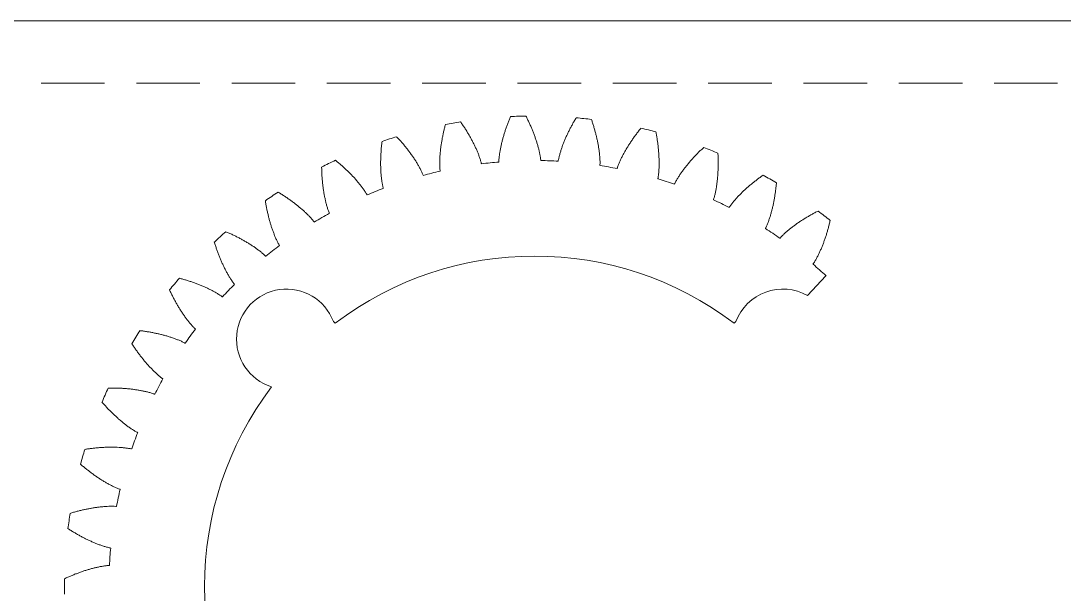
# Model space of a CAD drawing. Header units: millimetres. Extents: x 25 to 635, y 25 to 330.
# Drawn here: x 477.5 to 581.8, y 272.9 to 330.2 of the extents above; entities that cross this region are included whole.
import ezdxf

# ---------------------------------------------------------------- set-up
doc = ezdxf.new("R2010")
doc.units = ezdxf.units.MM
doc.header["$MEASUREMENT"] = 0
doc.linetypes.add('HIDDEN', pattern=[0.375, 0.25, -0.125])
for name, color, linetype, lineweight in [('Bounding Box', 7, 'Continuous', 0), ('Safe Area', 7, 'HIDDEN', 0), ('Single Set', 7, 'Continuous', 0)]:
    doc.layers.add(name, color=color, linetype=linetype, lineweight=lineweight)

msp = doc.modelspace()

# ---------------------------------------------------------------- linework, layer by layer
at = {"layer": 'Bounding Box'}
msp.add_lwpolyline([(25.4, 25.4), (635, 25.4), (635, 330.2), (25.4, 330.2)], close=True, dxfattribs=at)
at = {"layer": 'Safe Area', "ltscale": 25.4}
msp.add_lwpolyline([(628.77, 31.88), (628.77, 323.98), (31.88, 323.98), (31.88, 31.88)], close=True, dxfattribs=at)
at = {"layer": 'Single Set', "color": 1}
for p, q in [((556.13, 302.75), (557.99, 304.73)), ((508.76, 300.18), (508.94, 300)), ((548.81, 300), (548.99, 300.18)), ((502.58, 293.63), (502.57, 293.64))]:
    msp.add_line(p, q, dxfattribs=at)
for centre, radius, start, end in [((528.88, 273.7), 47, 99.0628, 100.9372), ((528.88, 273.7), 47, 91.0628, 92.9372), ((528.88, 273.7), 47, 83.0628, 84.9372), ((528.88, 273.7), 47, 75.0628, 76.9372), ((528.88, 273.7), 47, 107.0628, 108.9372), ((528.88, 273.7), 47, 67.0628, 68.9372), ((528.88, 273.7), 47, 115.0628, 116.9372), ((528.88, 273.7), 42.55, 94.8263, 97.1737), ((528.88, 273.7), 42.55, 86.8263, 89.1737), ((528.88, 273.7), 42.55, 102.8263, 105.1737), ((528.88, 273.7), 42.55, 78.8263, 81.1737), ((528.88, 273.7), 42.55, 70.8263, 73.1737), ((528.88, 273.7), 47, 59.0628, 60.9372), ((528.88, 273.7), 47, 123.0628, 124.9372), ((528.88, 273.7), 42.55, 110.8263, 113.1737), ((528.88, 273.7), 42.55, 62.8263, 65.1737), ((528.88, 273.7), 42.55, 118.8263, 121.1737), ((528.88, 273.7), 47, 51.0628, 52.9372), ((528.88, 273.7), 47, 131.0628, 132.9372), ((528.88, 273.7), 42.55, 54.8263, 57.1737), ((528.88, 273.7), 42.55, 126.8263, 129.1737), ((528.88, 273.7), 33, 52.8375, 127.1625), ((528.88, 273.7), 42.55, 46.8263, 49.1737), ((528.88, 273.7), 47, 139.0628, 140.9372), ((528.88, 273.7), 42.55, 134.8263, 137.1737), ((504.08, 298.41), 5, 20.7495, 252.3469), ((553.67, 298.41), 5, 60.4081, 159.2505), ((528.88, 273.7), 47, 147.0628, 148.9372), ((528.88, 273.7), 42.55, 142.8263, 145.1737), ((528.88, 273.7), 42.55, 150.8263, 153.1737), ((528.88, 273.7), 47, 155.0628, 156.9372), ((528.88, 273.7), 33, 142.8375, 217.1625), ((528.88, 273.7), 42.55, 158.8263, 161.1737), ((528.88, 273.7), 47, 163.0628, 164.9372), ((528.88, 273.7), 42.55, 166.8263, 169.1737), ((528.88, 273.7), 47, 171.0628, 172.9372), ((528.88, 273.7), 42.55, 174.8263, 177.1737), ((528.88, 273.7), 47, 179.0628, 180.9372)]:
    msp.add_arc(centre, radius, start, end, dxfattribs=at)
for points, knots in [([(523.56, 315.92), (523.56, 315.94), (523.52, 316.07), (523.45, 316.32), (523.34, 316.64), (523.22, 316.97), (523.09, 317.29), (522.94, 317.61), (522.79, 317.93), (522.62, 318.24), (522.45, 318.56), (522.27, 318.87), (522.08, 319.19), (521.89, 319.5), (521.68, 319.81), (521.54, 320.01), (521.47, 320.11)], [0, 0, 0, 0, 0.0074086, 0.041477, 0.0758152, 0.110422, 0.1452973, 0.180441, 0.2158529, 0.251533, 0.2874812, 0.3236977, 0.3601823, 0.3969351, 0.433956, 0.471245, 0.471245, 0.471245, 0.471245]), ([(526.47, 320.64), (526.42, 320.52), (526.32, 320.29), (526.19, 319.95), (526.06, 319.6), (525.94, 319.26), (525.83, 318.92), (525.73, 318.57), (525.64, 318.23), (525.55, 317.88), (525.48, 317.54), (525.41, 317.2), (525.36, 316.85), (525.32, 316.51), (525.3, 316.26), (525.3, 316.12), (525.3, 316.1)], [0, 0, 0, 0, 0.037289, 0.0743099, 0.1110627, 0.1475473, 0.1837637, 0.219712, 0.2553921, 0.290804, 0.3259477, 0.360823, 0.3954298, 0.4297679, 0.4638364, 0.471245, 0.471245, 0.471245, 0.471245]), ([(529.49, 316.24), (529.49, 316.27), (529.47, 316.41), (529.44, 316.66), (529.37, 316.99), (529.3, 317.33), (529.21, 317.67), (529.11, 318.01), (529, 318.34), (528.88, 318.68), (528.76, 319.02), (528.62, 319.35), (528.48, 319.69), (528.33, 320.02), (528.17, 320.36), (528.06, 320.58), (528, 320.69)], [0, 0, 0, 0, 0.0074086, 0.041477, 0.0758152, 0.110422, 0.1452973, 0.180441, 0.2158529, 0.251533, 0.2874812, 0.3236977, 0.3601823, 0.3969351, 0.433956, 0.471245, 0.471245, 0.471245, 0.471245]), ([(533.02, 320.52), (532.96, 320.41), (532.83, 320.2), (532.65, 319.87), (532.48, 319.55), (532.31, 319.22), (532.15, 318.9), (532, 318.57), (531.86, 318.24), (531.73, 317.92), (531.61, 317.59), (531.5, 317.26), (531.4, 316.92), (531.31, 316.59), (531.26, 316.34), (531.23, 316.21), (531.23, 316.18)], [0, 0, 0, 0, 0.037289, 0.0743099, 0.1110627, 0.1475473, 0.1837637, 0.219712, 0.2553921, 0.290804, 0.3259477, 0.360823, 0.3954298, 0.4297679, 0.4638364, 0.471245, 0.471245, 0.471245, 0.471245]), ([(535.4, 315.75), (535.4, 315.77), (535.41, 315.91), (535.41, 316.16), (535.39, 316.5), (535.36, 316.85), (535.32, 317.2), (535.27, 317.54), (535.21, 317.89), (535.14, 318.24), (535.07, 318.59), (534.98, 318.94), (534.88, 319.3), (534.78, 319.65), (534.67, 320), (534.59, 320.24), (534.55, 320.36)], [0, 0, 0, 0, 0.0074086, 0.041477, 0.0758152, 0.110422, 0.1452973, 0.180441, 0.2158529, 0.251533, 0.2874812, 0.3236977, 0.3601823, 0.3969351, 0.433956, 0.471245, 0.471245, 0.471245, 0.471245]), ([(519.96, 319.85), (519.93, 319.73), (519.86, 319.49), (519.78, 319.13), (519.7, 318.77), (519.63, 318.41), (519.57, 318.05), (519.51, 317.7), (519.47, 317.34), (519.43, 316.99), (519.41, 316.64), (519.39, 316.29), (519.39, 315.94), (519.39, 315.6), (519.41, 315.35), (519.43, 315.21), (519.43, 315.19)], [0, 0, 0, 0, 0.037289, 0.0743099, 0.1110627, 0.1475473, 0.1837637, 0.219712, 0.2553921, 0.290804, 0.3259477, 0.360823, 0.3954298, 0.4297679, 0.4638364, 0.471245, 0.471245, 0.471245, 0.471245]), ([(539.5, 319.48), (539.42, 319.39), (539.27, 319.19), (539.04, 318.9), (538.82, 318.6), (538.61, 318.3), (538.41, 318), (538.22, 317.7), (538.03, 317.39), (537.86, 317.09), (537.69, 316.78), (537.53, 316.47), (537.39, 316.15), (537.26, 315.84), (537.17, 315.6), (537.13, 315.47), (537.12, 315.44)], [0, 0, 0, 0, 0.037289, 0.0743099, 0.1110627, 0.1475473, 0.1837637, 0.219712, 0.2553921, 0.290804, 0.3259477, 0.360823, 0.3954298, 0.4297679, 0.4638364, 0.471245, 0.471245, 0.471245, 0.471245]), ([(541.19, 314.43), (541.2, 314.45), (541.22, 314.59), (541.26, 314.84), (541.29, 315.18), (541.31, 315.53), (541.31, 315.87), (541.31, 316.23), (541.3, 316.58), (541.28, 316.94), (541.25, 317.29), (541.22, 317.65), (541.17, 318.02), (541.12, 318.38), (541.06, 318.75), (541.01, 318.99), (540.99, 319.11)], [0, 0, 0, 0, 0.0074086, 0.041477, 0.0758152, 0.110422, 0.1452973, 0.180441, 0.2158529, 0.251533, 0.2874812, 0.3236977, 0.3601823, 0.3969351, 0.433956, 0.471245, 0.471245, 0.471245, 0.471245]), ([(513.62, 318.16), (513.61, 318.03), (513.58, 317.79), (513.54, 317.42), (513.52, 317.05), (513.5, 316.69), (513.49, 316.32), (513.48, 315.97), (513.49, 315.61), (513.5, 315.25), (513.52, 314.9), (513.56, 314.56), (513.6, 314.21), (513.66, 313.87), (513.71, 313.63), (513.74, 313.49), (513.75, 313.47)], [0, 0, 0, 0, 0.037289, 0.0743099, 0.1110627, 0.1475473, 0.1837637, 0.219712, 0.2553921, 0.290804, 0.3259477, 0.360823, 0.3954298, 0.4297679, 0.4638364, 0.471245, 0.471245, 0.471245, 0.471245]), ([(517.74, 314.77), (517.73, 314.79), (517.68, 314.92), (517.57, 315.15), (517.42, 315.45), (517.25, 315.76), (517.08, 316.06), (516.89, 316.36), (516.69, 316.65), (516.48, 316.94), (516.27, 317.23), (516.05, 317.52), (515.82, 317.8), (515.58, 318.08), (515.34, 318.36), (515.17, 318.54), (515.08, 318.63)], [0, 0, 0, 0, 0.0074086, 0.041477, 0.0758152, 0.110422, 0.1452973, 0.180441, 0.2158529, 0.251533, 0.2874812, 0.3236977, 0.3601823, 0.3969351, 0.433956, 0.471245, 0.471245, 0.471245, 0.471245]), ([(545.77, 317.56), (545.68, 317.47), (545.5, 317.3), (545.23, 317.04), (544.98, 316.78), (544.73, 316.51), (544.49, 316.24), (544.25, 315.97), (544.03, 315.69), (543.81, 315.42), (543.6, 315.13), (543.4, 314.84), (543.21, 314.55), (543.04, 314.26), (542.92, 314.04), (542.86, 313.91), (542.85, 313.89)], [0, 0, 0, 0, 0.037289, 0.0743099, 0.1110627, 0.1475473, 0.1837637, 0.219712, 0.2553921, 0.290804, 0.3259477, 0.360823, 0.3954298, 0.4297679, 0.4638364, 0.471245, 0.471245, 0.471245, 0.471245]), ([(546.74, 312.32), (546.75, 312.34), (546.79, 312.47), (546.86, 312.72), (546.94, 313.05), (547.01, 313.39), (547.06, 313.73), (547.11, 314.08), (547.15, 314.43), (547.18, 314.79), (547.2, 315.15), (547.21, 315.51), (547.22, 315.87), (547.22, 316.24), (547.21, 316.61), (547.2, 316.86), (547.19, 316.98)], [0, 0, 0, 0, 0.0074086, 0.041477, 0.0758152, 0.110422, 0.1452973, 0.180441, 0.2158529, 0.251533, 0.2874812, 0.3236977, 0.3601823, 0.3969351, 0.433956, 0.471245, 0.471245, 0.471245, 0.471245]), ([(512.13, 312.82), (512.12, 312.84), (512.05, 312.96), (511.92, 313.17), (511.72, 313.45), (511.51, 313.73), (511.3, 314), (511.07, 314.27), (510.83, 314.54), (510.59, 314.8), (510.33, 315.05), (510.07, 315.3), (509.81, 315.55), (509.53, 315.8), (509.25, 316.04), (509.06, 316.2), (508.97, 316.27)], [0, 0, 0, 0, 0.0074086, 0.041477, 0.0758152, 0.110422, 0.1452973, 0.180441, 0.2158529, 0.251533, 0.2874812, 0.3236977, 0.3601823, 0.3969351, 0.433956, 0.471245, 0.471245, 0.471245, 0.471245]), ([(507.58, 315.6), (507.59, 315.48), (507.59, 315.23), (507.61, 314.86), (507.63, 314.49), (507.67, 314.13), (507.7, 313.77), (507.75, 313.41), (507.8, 313.06), (507.87, 312.71), (507.94, 312.37), (508.02, 312.03), (508.11, 311.69), (508.21, 311.37), (508.3, 311.13), (508.35, 311), (508.36, 310.98)], [0, 0, 0, 0, 0.037289, 0.0743099, 0.1110627, 0.1475473, 0.1837637, 0.219712, 0.2553921, 0.290804, 0.3259477, 0.360823, 0.3954298, 0.4297679, 0.4638364, 0.471245, 0.471245, 0.471245, 0.471245]), ([(551.71, 314.78), (551.6, 314.71), (551.4, 314.57), (551.11, 314.35), (550.82, 314.12), (550.53, 313.89), (550.25, 313.66), (549.98, 313.42), (549.72, 313.18), (549.47, 312.93), (549.22, 312.68), (548.99, 312.42), (548.76, 312.16), (548.55, 311.89), (548.4, 311.69), (548.32, 311.57), (548.31, 311.55)], [0, 0, 0, 0, 0.037289, 0.0743099, 0.1110627, 0.1475473, 0.1837637, 0.219712, 0.2553921, 0.290804, 0.3259477, 0.360823, 0.3954298, 0.4297679, 0.4638364, 0.471245, 0.471245, 0.471245, 0.471245]), ([(551.94, 309.45), (551.95, 309.48), (552.01, 309.6), (552.11, 309.83), (552.24, 310.15), (552.35, 310.48), (552.46, 310.81), (552.55, 311.15), (552.64, 311.49), (552.72, 311.84), (552.79, 312.19), (552.85, 312.55), (552.91, 312.91), (552.96, 313.28), (553, 313.64), (553.03, 313.89), (553.04, 314.01)], [0, 0, 0, 0, 0.0074086, 0.041477, 0.0758152, 0.110422, 0.1452973, 0.180441, 0.2158529, 0.251533, 0.2874812, 0.3236977, 0.3601823, 0.3969351, 0.433956, 0.471245, 0.471245, 0.471245, 0.471245]), ([(506.85, 310.11), (506.84, 310.12), (506.75, 310.24), (506.59, 310.43), (506.35, 310.68), (506.11, 310.93), (505.86, 311.16), (505.59, 311.4), (505.32, 311.63), (505.05, 311.85), (504.76, 312.07), (504.47, 312.28), (504.17, 312.49), (503.86, 312.7), (503.55, 312.9), (503.34, 313.02), (503.23, 313.09)], [0, 0, 0, 0, 0.0074086, 0.041477, 0.0758152, 0.110422, 0.1452973, 0.180441, 0.2158529, 0.251533, 0.2874812, 0.3236977, 0.3601823, 0.3969351, 0.433956, 0.471245, 0.471245, 0.471245, 0.471245]), ([(501.96, 312.23), (501.98, 312.11), (502.02, 311.86), (502.09, 311.5), (502.16, 311.14), (502.25, 310.78), (502.33, 310.43), (502.43, 310.09), (502.53, 309.74), (502.64, 309.41), (502.76, 309.08), (502.89, 308.75), (503.02, 308.43), (503.17, 308.12), (503.29, 307.9), (503.36, 307.78), (503.37, 307.76)], [0, 0, 0, 0, 0.037289, 0.0743099, 0.1110627, 0.1475473, 0.1837637, 0.219712, 0.2553921, 0.290804, 0.3259477, 0.360823, 0.3954298, 0.4297679, 0.4638364, 0.471245, 0.471245, 0.471245, 0.471245]), ([(557.2, 311.2), (557.09, 311.15), (556.87, 311.03), (556.55, 310.86), (556.23, 310.67), (555.91, 310.49), (555.61, 310.29), (555.31, 310.1), (555.01, 309.89), (554.73, 309.68), (554.45, 309.47), (554.18, 309.25), (553.92, 309.02), (553.67, 308.78), (553.49, 308.6), (553.4, 308.5), (553.39, 308.48)], [0, 0, 0, 0, 0.037289, 0.0743099, 0.1110627, 0.1475473, 0.1837637, 0.219712, 0.2553921, 0.290804, 0.3259477, 0.360823, 0.3954298, 0.4297679, 0.4638364, 0.471245, 0.471245, 0.471245, 0.471245]), ([(556.69, 305.9), (556.71, 305.92), (556.79, 306.03), (556.92, 306.25), (557.09, 306.55), (557.24, 306.85), (557.39, 307.17), (557.53, 307.49), (557.67, 307.82), (557.79, 308.15), (557.91, 308.49), (558.03, 308.84), (558.13, 309.18), (558.23, 309.54), (558.33, 309.9), (558.38, 310.14), (558.41, 310.26)], [0, 0, 0, 0, 0.0074086, 0.041477, 0.0758152, 0.110422, 0.1452973, 0.180441, 0.2158529, 0.251533, 0.2874812, 0.3236977, 0.3601823, 0.3969351, 0.433956, 0.471245, 0.471245, 0.471245, 0.471245]), ([(502, 306.69), (501.98, 306.7), (501.88, 306.8), (501.69, 306.97), (501.43, 307.19), (501.15, 307.39), (500.87, 307.6), (500.57, 307.79), (500.27, 307.98), (499.97, 308.16), (499.65, 308.34), (499.34, 308.51), (499.01, 308.68), (498.68, 308.84), (498.34, 308.99), (498.12, 309.09), (498, 309.14)], [0, 0, 0, 0, 0.0074086, 0.041477, 0.0758152, 0.110422, 0.1452973, 0.180441, 0.2158529, 0.251533, 0.2874812, 0.3236977, 0.3601823, 0.3969351, 0.433956, 0.471245, 0.471245, 0.471245, 0.471245]), ([(496.86, 308.11), (496.9, 307.99), (496.97, 307.75), (497.09, 307.4), (497.21, 307.06), (497.34, 306.72), (497.48, 306.38), (497.62, 306.05), (497.77, 305.73), (497.93, 305.41), (498.09, 305.1), (498.26, 304.79), (498.44, 304.5), (498.63, 304.21), (498.78, 304), (498.86, 303.9), (498.88, 303.88)], [0, 0, 0, 0, 0.037289, 0.0743099, 0.1110627, 0.1475473, 0.1837637, 0.219712, 0.2553921, 0.290804, 0.3259477, 0.360823, 0.3954298, 0.4297679, 0.4638364, 0.471245, 0.471245, 0.471245, 0.471245]), ([(497.67, 302.62), (497.65, 302.64), (497.54, 302.72), (497.33, 302.86), (497.03, 303.04), (496.73, 303.21), (496.42, 303.37), (496.11, 303.52), (495.78, 303.67), (495.45, 303.8), (495.12, 303.94), (494.78, 304.06), (494.43, 304.18), (494.08, 304.29), (493.73, 304.4), (493.49, 304.46), (493.37, 304.5)], [0, 0, 0, 0, 0.0074086, 0.041477, 0.0758152, 0.110422, 0.1452973, 0.180441, 0.2158529, 0.251533, 0.2874812, 0.3236977, 0.3601823, 0.3969351, 0.433956, 0.471245, 0.471245, 0.471245, 0.471245]), ([(492.38, 303.32), (492.43, 303.21), (492.54, 302.98), (492.71, 302.65), (492.88, 302.33), (493.06, 302.01), (493.24, 301.69), (493.42, 301.39), (493.62, 301.09), (493.82, 300.79), (494.02, 300.51), (494.23, 300.23), (494.45, 299.96), (494.68, 299.7), (494.85, 299.52), (494.95, 299.43), (494.97, 299.41)], [0, 0, 0, 0, 0.037289, 0.0743099, 0.1110627, 0.1475473, 0.1837637, 0.219712, 0.2553921, 0.290804, 0.3259477, 0.360823, 0.3954298, 0.4297679, 0.4638364, 0.471245, 0.471245, 0.471245, 0.471245]), ([(493.95, 298), (493.93, 298.01), (493.8, 298.08), (493.58, 298.19), (493.26, 298.32), (492.94, 298.45), (492.61, 298.56), (492.27, 298.67), (491.93, 298.77), (491.59, 298.86), (491.24, 298.94), (490.88, 299.02), (490.53, 299.09), (490.16, 299.15), (489.8, 299.21), (489.55, 299.24), (489.43, 299.25)], [0, 0, 0, 0, 0.0074086, 0.041477, 0.0758152, 0.110422, 0.1452973, 0.180441, 0.2158529, 0.251533, 0.2874812, 0.3236977, 0.3601823, 0.3969351, 0.433956, 0.471245, 0.471245, 0.471245, 0.471245]), ([(488.61, 297.95), (488.68, 297.85), (488.82, 297.64), (489.03, 297.34), (489.24, 297.04), (489.46, 296.75), (489.69, 296.46), (489.92, 296.18), (490.15, 295.91), (490.39, 295.65), (490.63, 295.4), (490.88, 295.15), (491.13, 294.92), (491.39, 294.69), (491.59, 294.53), (491.7, 294.46), (491.72, 294.44)], [0, 0, 0, 0, 0.037289, 0.0743099, 0.1110627, 0.1475473, 0.1837637, 0.219712, 0.2553921, 0.290804, 0.3259477, 0.360823, 0.3954298, 0.4297679, 0.4638364, 0.471245, 0.471245, 0.471245, 0.471245]), ([(490.9, 292.9), (490.88, 292.91), (490.75, 292.96), (490.51, 293.04), (490.18, 293.13), (489.84, 293.21), (489.5, 293.27), (489.15, 293.33), (488.8, 293.38), (488.45, 293.43), (488.09, 293.46), (487.73, 293.49), (487.37, 293.5), (487, 293.52), (486.63, 293.52), (486.38, 293.52), (486.26, 293.52)], [0, 0, 0, 0, 0.0074086, 0.041477, 0.0758152, 0.110422, 0.1452973, 0.180441, 0.2158529, 0.251533, 0.2874812, 0.3236977, 0.3601823, 0.3969351, 0.433956, 0.471245, 0.471245, 0.471245, 0.471245]), ([(485.63, 292.11), (485.71, 292.02), (485.88, 291.83), (486.13, 291.56), (486.38, 291.29), (486.64, 291.04), (486.9, 290.79), (487.17, 290.54), (487.43, 290.31), (487.71, 290.08), (487.98, 289.86), (488.26, 289.65), (488.55, 289.46), (488.84, 289.27), (489.05, 289.14), (489.18, 289.08), (489.2, 289.07)], [0, 0, 0, 0, 0.037289, 0.0743099, 0.1110627, 0.1475473, 0.1837637, 0.219712, 0.2553921, 0.290804, 0.3259477, 0.360823, 0.3954298, 0.4297679, 0.4638364, 0.471245, 0.471245, 0.471245, 0.471245]), ([(488.6, 287.43), (488.58, 287.44), (488.44, 287.47), (488.19, 287.51), (487.85, 287.55), (487.51, 287.58), (487.16, 287.6), (486.81, 287.61), (486.45, 287.62), (486.1, 287.61), (485.74, 287.59), (485.38, 287.57), (485.01, 287.53), (484.65, 287.49), (484.28, 287.45), (484.04, 287.41), (483.91, 287.39)], [0, 0, 0, 0, 0.0074086, 0.041477, 0.0758152, 0.110422, 0.1452973, 0.180441, 0.2158529, 0.251533, 0.2874812, 0.3236977, 0.3601823, 0.3969351, 0.433956, 0.471245, 0.471245, 0.471245, 0.471245]), ([(483.49, 285.91), (483.58, 285.83), (483.77, 285.67), (484.06, 285.44), (484.35, 285.21), (484.64, 284.99), (484.93, 284.78), (485.23, 284.57), (485.53, 284.38), (485.83, 284.19), (486.13, 284.01), (486.44, 283.85), (486.75, 283.69), (487.06, 283.55), (487.29, 283.45), (487.42, 283.41), (487.45, 283.4)], [0, 0, 0, 0, 0.037289, 0.0743099, 0.1110627, 0.1475473, 0.1837637, 0.219712, 0.2553921, 0.290804, 0.3259477, 0.360823, 0.3954298, 0.4297679, 0.4638364, 0.471245, 0.471245, 0.471245, 0.471245]), ([(487.08, 281.69), (487.06, 281.69), (486.92, 281.71), (486.67, 281.71), (486.32, 281.71), (485.98, 281.69), (485.63, 281.66), (485.28, 281.62), (484.93, 281.58), (484.58, 281.52), (484.23, 281.45), (483.87, 281.38), (483.52, 281.3), (483.16, 281.21), (482.8, 281.11), (482.56, 281.04), (482.45, 281)], [0, 0, 0, 0, 0.0074086, 0.041477, 0.0758152, 0.110422, 0.1452973, 0.180441, 0.2158529, 0.251533, 0.2874812, 0.3236977, 0.3601823, 0.3969351, 0.433956, 0.471245, 0.471245, 0.471245, 0.471245]), ([(482.23, 279.48), (482.34, 279.41), (482.54, 279.28), (482.86, 279.09), (483.18, 278.9), (483.5, 278.72), (483.82, 278.55), (484.14, 278.39), (484.46, 278.24), (484.79, 278.1), (485.11, 277.96), (485.44, 277.84), (485.77, 277.73), (486.09, 277.63), (486.34, 277.57), (486.47, 277.54), (486.5, 277.54)], [0, 0, 0, 0, 0.037289, 0.0743099, 0.1110627, 0.1475473, 0.1837637, 0.219712, 0.2553921, 0.290804, 0.3259477, 0.360823, 0.3954298, 0.4297679, 0.4638364, 0.471245, 0.471245, 0.471245, 0.471245]), ([(486.38, 275.8), (486.35, 275.8), (486.21, 275.79), (485.96, 275.76), (485.62, 275.71), (485.28, 275.64), (484.94, 275.57), (484.6, 275.48), (484.26, 275.38), (483.92, 275.28), (483.58, 275.16), (483.24, 275.04), (482.9, 274.91), (482.56, 274.77), (482.22, 274.62), (481.99, 274.52), (481.88, 274.47)], [0, 0, 0, 0, 0.0074086, 0.041477, 0.0758152, 0.110422, 0.1452973, 0.180441, 0.2158529, 0.251533, 0.2874812, 0.3236977, 0.3601823, 0.3969351, 0.433956, 0.471245, 0.471245, 0.471245, 0.471245])]:
    msp.add_open_spline(points, degree=3, knots=knots, dxfattribs=at)

doc.saveas('drawing.dxf')
